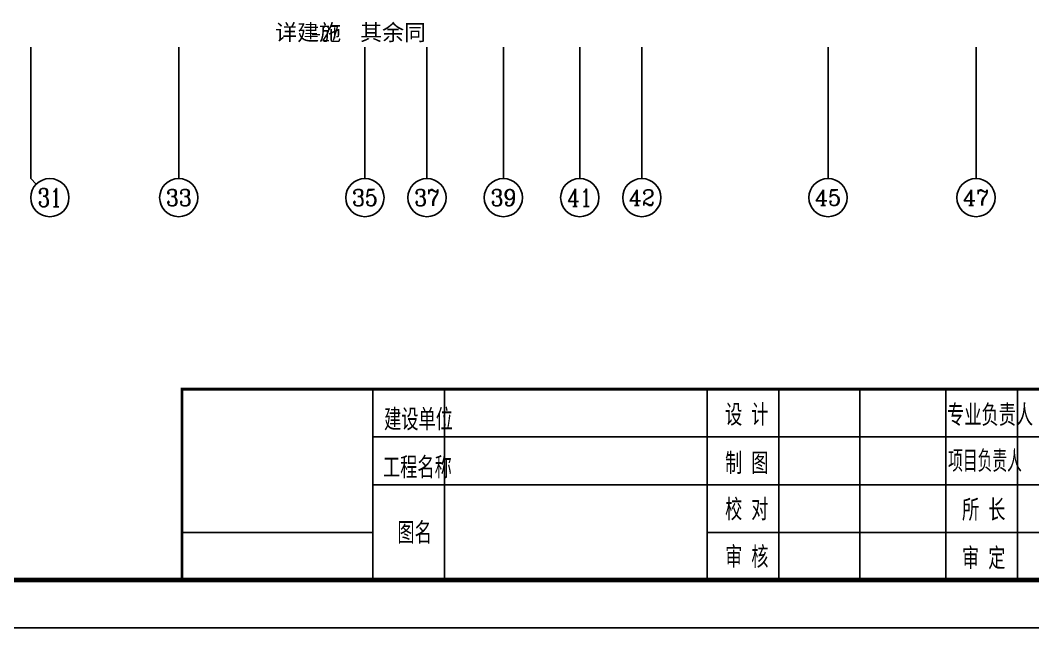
# Model space of a CAD drawing. Header units: metres. Extents: x -2059701 to -1976317, y -1316185 to -1264697.
# Drawn here: x -2013789 to -1992581, y -1314442 to -1301707 of the extents above; entities that cross this region are included whole.
import ezdxf
from ezdxf.enums import TextEntityAlignment as Align

# ---------------------------------------------------------------- set-up
doc = ezdxf.new("R2010")
doc.units = ezdxf.units.M
for name, color, linetype in [('AXIS', 7, 'Continuous'), ('AXIS_TEXT', 7, 'Continuous'), ('PUB_TEXT', 7, 'Continuous'), ('PUB_TITLE', 7, 'Continuous'), ('TUK', 7, 'Continuous')]:
    doc.layers.add(name, color=color, linetype=linetype)
doc.styles.add('_TCH_AXIS', font='COMPLEX')
doc.styles.add('_TCH_DIM', font='SIMPLEX')
doc.styles.add('COMPLEX', font='COMPLEX')
doc.styles.add('HZ', font='txt')

# ---------------------------------------------------------------- blocks, each defined once
blk = doc.blocks.new('_AXISO')
blk.add_circle((0, 0), 0.5)
at = {"layer": 'AXIS_TEXT', "style": 'COMPLEX', "width": 1.041667}
blk.add_attdef('A', text='', height=0.56, dxfattribs=at).set_placement((-0.25, -0.28), (0.25, -0.28), align=Align.FIT)

msp = doc.modelspace()

# ---------------------------------------------------------------- linework, layer by layer
for p, q in [((-2006401, -1309442), (-1986401, -1309442)), ((-2006401, -1309442), (-2006401, -1313442)), ((-2004901, -1309442), (-2004901, -1313442)), ((-1999401, -1309442), (-1999401, -1313442)), ((-1997901, -1309442), (-1997901, -1313442)), ((-1996204, -1309442), (-1996204, -1313442)), ((-1994401, -1309442), (-1994401, -1313442)), ((-1994401, -1309442), (-1994401, -1313442)), ((-1992901, -1309442), (-1992901, -1313442)), ((-1999401, -1310442), (-2006401, -1310442)), ((-2006401, -1312442), (-2010401, -1312442))]:
    msp.add_line(p, q)
at = {"const_width": 60}
msp.add_lwpolyline([(-1986375, -1309442), (-2010401, -1309442), (-2010401, -1313467)], dxfattribs=at)
at = {"layer": 'AXIS'}
for p, q in [((-2013569, -1302272), (-2013569, -1305025)), ((-2010469, -1302272), (-2010469, -1305025)), ((-2006569, -1302272), (-2006569, -1305025)), ((-2005269, -1302272), (-2005269, -1305025)), ((-2003669, -1302272), (-2003669, -1305025)), ((-2002069, -1302272), (-2002069, -1305025)), ((-2000769, -1302272), (-2000769, -1305025)), ((-1996869, -1302272), (-1996869, -1305025)), ((-1993769, -1302272), (-1993769, -1305025)), ((-2013452, -1305142), (-2013569, -1305025))]:
    msp.add_line(p, q, dxfattribs=at)
at = {"layer": 'PUB_TEXT'}
for p, q in [((-1999401, -1310442), (-1986401, -1310442)), ((-2006401, -1311442), (-1986401, -1311442)), ((-1999401, -1312442), (-1986401, -1312442))]:
    msp.add_line(p, q, dxfattribs=at)
at = {"layer": 'PUB_TITLE'}
msp.add_lwpolyline([(-2059701, -1314442), (-1985401, -1314442), (-1985401, -1272442), (-2059701, -1272442)], close=True, dxfattribs=at)
at = {"layer": 'PUB_TITLE', "const_width": 100}
msp.add_lwpolyline([(-2057201, -1313442), (-1986401, -1313442), (-1986401, -1273442), (-2057201, -1273442)], close=True, dxfattribs=at)
at = {"layer": 'TUK', "const_width": 100}
msp.add_lwpolyline([(-2010401, -1313442), (-1986401, -1313442), (-1986401, -1309442)], dxfattribs=at)

# ---------------------------------------------------------------- block references
at = {"layer": 'AXIS'}
ref = msp.add_blockref('_AXISO', (-2013169, -1305425), dxfattribs=dict(at, xscale=800, yscale=800, zscale=800))
ref.add_attrib('A', '31', dxfattribs={"layer": 'AXIS_TEXT', "height": 384, "style": '_TCH_AXIS'}).set_placement((-2013425, -1305617), (-2012913, -1305617), align=Align.FIT)
ref = msp.add_blockref('_AXISO', (-2010469, -1305425), dxfattribs=dict(at, xscale=800, yscale=800, zscale=800))
ref.add_attrib('A', '33', dxfattribs={"layer": 'AXIS_TEXT', "height": 343.6, "style": '_TCH_AXIS'}).set_placement((-2010739, -1305597), (-2010199, -1305597), align=Align.FIT)
ref = msp.add_blockref('_AXISO', (-2006569, -1305425), dxfattribs=dict(at, xscale=800, yscale=800, zscale=800))
ref.add_attrib('A', '35', dxfattribs={"layer": 'AXIS_TEXT', "height": 343.6, "style": '_TCH_AXIS'}).set_placement((-2006839, -1305597), (-2006299, -1305597), align=Align.FIT)
ref = msp.add_blockref('_AXISO', (-2005269, -1305425), dxfattribs=dict(at, xscale=800, yscale=800, zscale=800))
ref.add_attrib('A', '37', dxfattribs={"layer": 'AXIS_TEXT', "height": 343.6, "style": '_TCH_AXIS'}).set_placement((-2005539, -1305597), (-2004999, -1305597), align=Align.FIT)
ref = msp.add_blockref('_AXISO', (-2003669, -1305425), dxfattribs=dict(at, xscale=800, yscale=800, zscale=800))
ref.add_attrib('A', '39', dxfattribs={"layer": 'AXIS_TEXT', "height": 343.6, "style": '_TCH_AXIS'}).set_placement((-2003939, -1305597), (-2003399, -1305597), align=Align.FIT)
ref = msp.add_blockref('_AXISO', (-2002069, -1305425), dxfattribs=dict(at, xscale=800, yscale=800, zscale=800))
ref.add_attrib('A', '41', dxfattribs={"layer": 'AXIS_TEXT', "height": 367, "style": '_TCH_AXIS'}).set_placement((-2002331, -1305608), (-2001807, -1305608), align=Align.FIT)
ref = msp.add_blockref('_AXISO', (-2000769, -1305425), dxfattribs=dict(at, xscale=800, yscale=800, zscale=800))
ref.add_attrib('A', '42', dxfattribs={"layer": 'AXIS_TEXT', "height": 329.3, "style": '_TCH_AXIS'}).set_placement((-2001043, -1305589), (-2000494, -1305589), align=Align.FIT)
ref = msp.add_blockref('_AXISO', (-1996869, -1305425), dxfattribs=dict(at, xscale=800, yscale=800, zscale=800))
ref.add_attrib('A', '45', dxfattribs={"layer": 'AXIS_TEXT', "height": 329.3, "style": '_TCH_AXIS'}).set_placement((-1997143, -1305589), (-1996594, -1305589), align=Align.FIT)
ref = msp.add_blockref('_AXISO', (-1993769, -1305425), dxfattribs=dict(at, xscale=800, yscale=800, zscale=800))
ref.add_attrib('A', '47', dxfattribs={"layer": 'AXIS_TEXT', "height": 329.3, "style": '_TCH_AXIS'}).set_placement((-1994043, -1305589), (-1993494, -1305589), align=Align.FIT)

# ---------------------------------------------------------------- texts
at = {"style": 'HZ'}
for s, width, p in [('建设单位', 0.7, (-2006167, -1310261)), ('设 计', 0.7, (-1999025, -1310163)), ('专业负责人', 0.7, (-1994375, -1310168)), ('工程名称', 0.7, (-2006191, -1311268)), ('制 图', 0.7, (-1999025, -1311178)), ('项目负责人', 0.6, (-1994353, -1311131)), ('校 对', 0.7, (-1999025, -1312147)), ('所 长', 0.7, (-1994062, -1312158)), ('图名', 0.7, (-2005889, -1312636)), ('审 核', 0.7, (-1999025, -1313143)), ('审 定', 0.7, (-1994062, -1313171))]:
    msp.add_text(s, height=396, dxfattribs=dict(at, width=width)).set_placement(p)
at = {"layer": 'PUB_TEXT', "style": '_TCH_DIM'}
for s, p in [('详建施', (-2008449, -1302130)), ('其余同', (-2006671, -1302130))]:
    msp.add_text(s, height=337.6, dxfattribs=at).set_placement(p)
at = {"layer": 'PUB_TEXT', "style": '_TCH_DIM', "width": 0.705882}
msp.add_text('-27', height=297.5, dxfattribs=at).set_placement((-2007711, -1302130))

doc.saveas('drawing.dxf')
